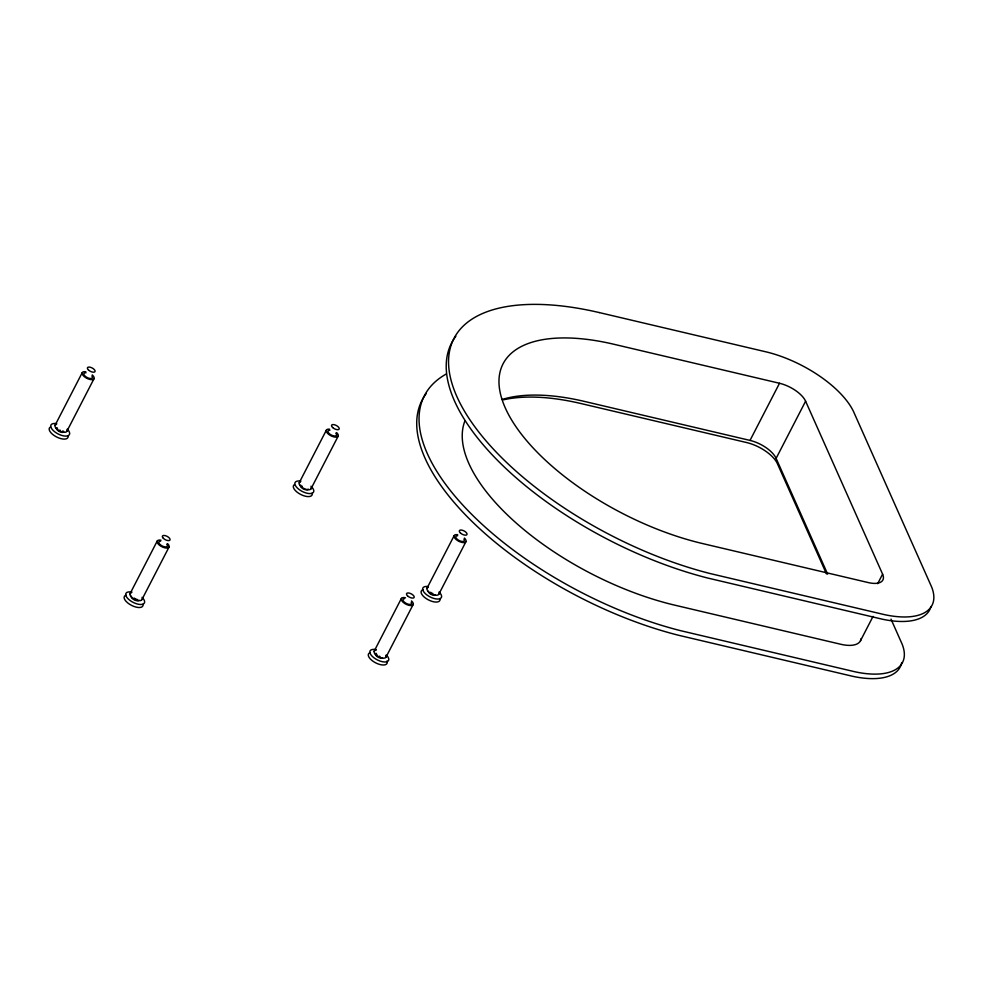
<?xml version="1.0" encoding="UTF-8"?>
<svg xmlns="http://www.w3.org/2000/svg" width="983" height="983" viewBox="0 0 983 983"><rect width="100%" height="100%" fill="white"/><g stroke="black" fill="none" stroke-linecap="round" stroke-linejoin="round"><path stroke-width="1.47" d="M55.085 425.246L82.253 372.618M66.807 431.414L94.061 378.615M130.026 593.732L157.28 540.933M141.835 599.728L169.002 547.101M299.225 482.739L326.393 430.099M310.947 488.907L338.201 436.096M374.154 651.225L401.408 598.414M385.963 657.222L413.13 604.582M427.003 588.239L454.171 535.612M438.774 594.334L465.93 541.694M502.264 399.442A174.495 78.136 27.3 0 1 584.221 401.371L750.017 440.409L779.519 383.272A23.088 10.334 27.3 0 1 805.605 401.211L882.599 574.158L877.684 583.681M827.649 574.121L776.115 458.361L805.605 401.211M860.506 640.695L873.051 616.39M779.519 383.272L613.711 344.222A174.495 78.136 27.3 0 0 505.274 407.896A174.495 78.136 27.3 0 0 702.44 543.525L868.247 582.575A23.088 10.334 27.3 0 0 882.599 574.158M891.028 619.143L902.111 644.098A78.357 35.093 27.3 0 1 854.952 671.782L680.617 630.681A229.776 102.883 27.3 0 1 462.121 504.328A229.776 102.883 27.3 0 1 446.343 373.958M826.482 573.912L777.43 463.73A27.254 12.201 27.3 0 0 746.625 442.547L580.793 403.497A178.648 79.992 27.3 0 0 503.468 399.798M439.917 598.512A10.408 4.657 27.3 0 1 428.232 599.79A10.408 4.657 27.3 0 1 423.181 589.653M439.082 591.987A10.408 4.657 27.3 0 1 437.877 599.065A10.408 4.657 27.3 0 1 424.029 592.245A10.408 4.657 27.3 0 1 428.01 586.532M435.42 595.145A4.264 1.905 27.3 0 1 431.144 594.383A4.264 1.905 27.3 0 1 428.256 591.324M426.364 393.397A229.776 102.883 27.3 0 0 474.162 523.546A229.776 102.883 27.3 0 0 678.295 635.202L852.63 676.292A78.357 35.093 27.3 0 0 901.706 662.554M464.848 421.056A182.42 81.687 27.3 0 0 674.903 605.196L840.772 644.27A31.038 13.897 27.3 0 0 861.133 638.569M750.017 440.409A23.088 10.334 27.3 0 1 776.115 458.361M455.854 336.26A229.776 102.883 27.3 0 0 503.665 466.409A229.776 102.883 27.3 0 0 707.785 578.053L882.12 619.143A78.357 35.093 27.3 0 0 930.95 606.511M66.918 430.026A6.623 2.961 27.3 0 1 59.324 430.775A6.623 2.961 27.3 0 1 56.498 424.349M63.465 431.168A4.731 2.113 27.3 0 1 62.494 431.058M60.344 430.345A4.731 2.113 27.3 0 1 59.816 430.075M57.567 428.391A4.731 2.113 27.3 0 1 57.26 428.023M92.267 374.892A6.623 2.961 27.3 0 1 91.923 379.671A6.623 2.961 27.3 0 1 82.941 375.273A6.623 2.961 27.3 0 1 85.84 371.746M91.923 376.01A4.731 2.113 27.3 0 1 90.252 378.504A4.731 2.113 27.3 0 1 84.378 375.334A4.731 2.113 27.3 0 1 85.988 372.803M68.097 435.997A10.408 4.657 27.3 0 1 56.449 436.907A10.408 4.657 27.3 0 1 50.637 426.917M67.249 429.129A10.408 4.657 27.3 0 1 65.652 436.108A10.408 4.657 27.3 0 1 51.829 428.92A10.408 4.657 27.3 0 1 56.768 423.685M63.797 431.992A4.264 1.905 27.3 0 1 58.796 431.193A4.264 1.905 27.3 0 1 56.547 427.642M143.026 604.226A10.408 4.657 27.3 0 1 131.71 605.467A10.408 4.657 27.3 0 1 125.455 595.391M125.775 595.243A10.408 4.657 27.3 0 1 126.131 595.12M142.019 597.332A10.408 4.657 27.3 0 1 140.704 604.508A10.408 4.657 27.3 0 1 126.746 597.259A10.408 4.657 27.3 0 1 132.029 592.135M138.959 600.146A4.264 1.905 27.3 0 1 134.241 599.863A4.264 1.905 27.3 0 1 131.415 596.189M141.982 599.175A6.623 2.961 27.3 0 1 133.749 598.856A6.623 2.961 27.3 0 1 131.341 592.774M137.079 599.372A4.731 2.113 27.3 0 1 136.281 599.139M135.187 598.672A4.731 2.113 27.3 0 1 134.143 598.094M167.638 543.673A6.623 2.961 27.3 0 1 166.532 548.072A6.623 2.961 27.3 0 1 157.759 543.452A6.623 2.961 27.3 0 1 160.991 540.183M166.68 544.14A4.731 2.113 27.3 0 1 165.574 546.929A4.731 2.113 27.3 0 1 159.578 544.004A4.731 2.113 27.3 0 1 160.622 541.178M386.933 660.981A10.408 4.657 27.3 0 1 375.85 662.947A10.408 4.657 27.3 0 1 370.272 652.614M386.552 655.219A10.408 4.657 27.3 0 1 384.513 662.001A10.408 4.657 27.3 0 1 370.8 654.617A10.408 4.657 27.3 0 1 376.17 649.628M382.498 658.119A4.264 1.905 27.3 0 1 377.14 656.57A4.264 1.905 27.3 0 1 376.047 653.265M385.778 655.317A6.623 2.961 27.3 0 1 379.377 657.135A6.623 2.961 27.3 0 1 375.027 650.414M375.481 650.267A6.623 2.961 27.3 0 1 376.01 650.181M379.868 656.411A4.731 2.113 27.3 0 1 379.315 656.165M376.956 654.555A4.731 2.113 27.3 0 1 376.6 654.187M411.521 600.908A6.623 2.961 27.3 0 1 410.771 605.565A6.623 2.961 27.3 0 1 401.838 600.859A6.623 2.961 27.3 0 1 405.5 597.75M411.213 602.174A4.731 2.113 27.3 0 1 409.321 604.398A4.731 2.113 27.3 0 1 403.657 601.424A4.731 2.113 27.3 0 1 404.541 598.672M311.107 487.74A6.623 2.961 27.3 0 1 303.464 488.268A6.623 2.961 27.3 0 1 300.38 481.903M302.272 486.413A4.731 2.113 27.3 0 1 301.879 486.057M336.678 432.643A6.623 2.961 27.3 0 1 335.953 437.165A6.623 2.961 27.3 0 1 327.142 432.839A6.623 2.961 27.3 0 1 329.624 429.178M335.756 433.134A4.731 2.113 27.3 0 1 334.773 436.022A4.731 2.113 27.3 0 1 328.715 433.061A4.731 2.113 27.3 0 1 329.895 430.271M312.152 493.134A10.408 4.657 27.3 0 1 301.167 494.695A10.408 4.657 27.3 0 1 294.47 484.57M310.96 486.229A10.408 4.657 27.3 0 1 310.112 493.601A10.408 4.657 27.3 0 1 296.055 486.548A10.408 4.657 27.3 0 1 300.909 481.179M308.183 489.067A4.264 1.905 27.3 0 1 303.403 488.944A4.264 1.905 27.3 0 1 300.687 485.135M438.897 593.142A6.623 2.961 27.3 0 1 431.353 593.781A6.623 2.961 27.3 0 1 428.121 587.379M432.889 593.56A4.731 2.113 27.3 0 1 432.078 593.204M431.046 592.614A4.731 2.113 27.3 0 1 430.566 592.282M464.406 538.045A6.623 2.961 27.3 0 1 463.73 542.628A6.623 2.961 27.3 0 1 454.859 538.205A6.623 2.961 27.3 0 1 457.685 534.691M463.951 539.102A4.731 2.113 27.3 0 1 462.157 541.461A4.731 2.113 27.3 0 1 456.395 538.389A4.731 2.113 27.3 0 1 457.636 535.735M599.274 312.569L593.327 311.23A229.776 102.883 27.3 0 0 456.849 396.493A229.776 102.883 27.3 0 0 710.119 573.544L884.454 614.633A78.357 35.093 27.3 0 0 931.614 586.949L853.367 411.201A78.357 35.093 27.3 0 0 767.625 352.233L599.274 312.569M460.486 533.056A4.264 1.905 27.3 0 0 466.95 534.568A4.264 1.905 27.3 0 0 462.096 530.169A4.264 1.905 27.3 0 0 460.486 533.056M88.507 370.05A4.264 1.905 27.3 0 0 94.995 371.648A4.264 1.905 27.3 0 0 90.215 367.224A4.264 1.905 27.3 0 0 88.507 370.05M163.399 538.377A4.264 1.905 27.3 0 0 169.936 540.097A4.264 1.905 27.3 0 0 165.316 535.649A4.264 1.905 27.3 0 0 163.399 538.377M407.54 595.858A4.264 1.905 27.3 0 0 414.076 597.578A4.264 1.905 27.3 0 0 409.456 593.142A4.264 1.905 27.3 0 0 407.54 595.858M332.647 427.544A4.264 1.905 27.3 0 0 339.135 429.129A4.264 1.905 27.3 0 0 334.355 424.717A4.264 1.905 27.3 0 0 332.647 427.544"/></g></svg>
